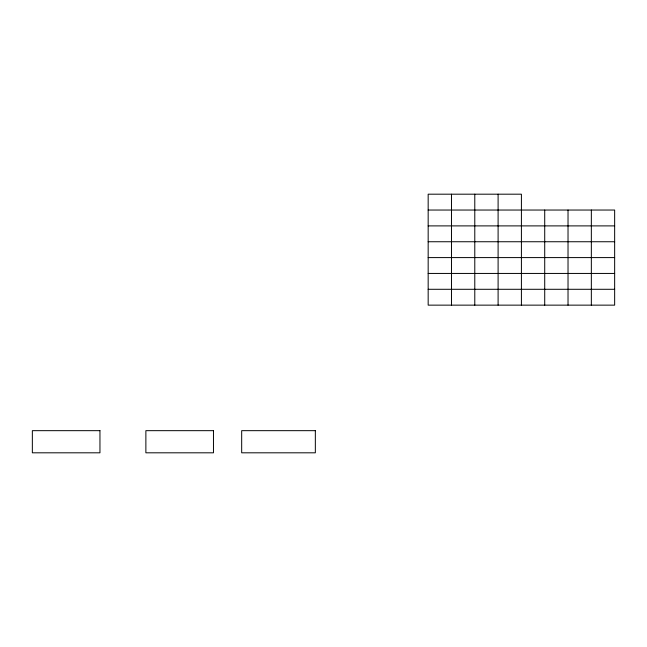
<?xml version="1.0" encoding="UTF-8"?>
<svg xmlns="http://www.w3.org/2000/svg" width="647" height="647" viewBox="0 0 647 647"><rect width="100%" height="100%" fill="white"/><g stroke="black" fill="none" stroke-linecap="round" stroke-linejoin="round"><path stroke-width="0.97" d="M428.168 210.04L614.65 210.04L614.65 305.141L428.168 305.141L428.168 194.189L521.409 194.189L521.409 305.141M428.168 225.892L614.65 225.892M428.168 241.743L614.65 241.743M428.168 257.595L614.65 257.595M428.168 273.438L614.65 273.438M428.168 289.29L614.65 289.29M591.342 210.04L591.342 305.141M568.026 210.04L568.026 305.141M544.717 210.04L544.717 305.141M498.101 194.189L498.101 305.141M474.785 194.189L474.785 305.141M451.477 194.189L451.477 305.141M99.953 430.667L32.35 430.667L32.35 452.811L99.953 452.811L99.953 430.667M213.47 430.667L145.874 430.667L145.874 452.811L213.47 452.811L213.47 430.667M315.34 430.667L241.679 430.667L241.679 452.811L315.34 452.811L315.34 430.667"/></g></svg>
